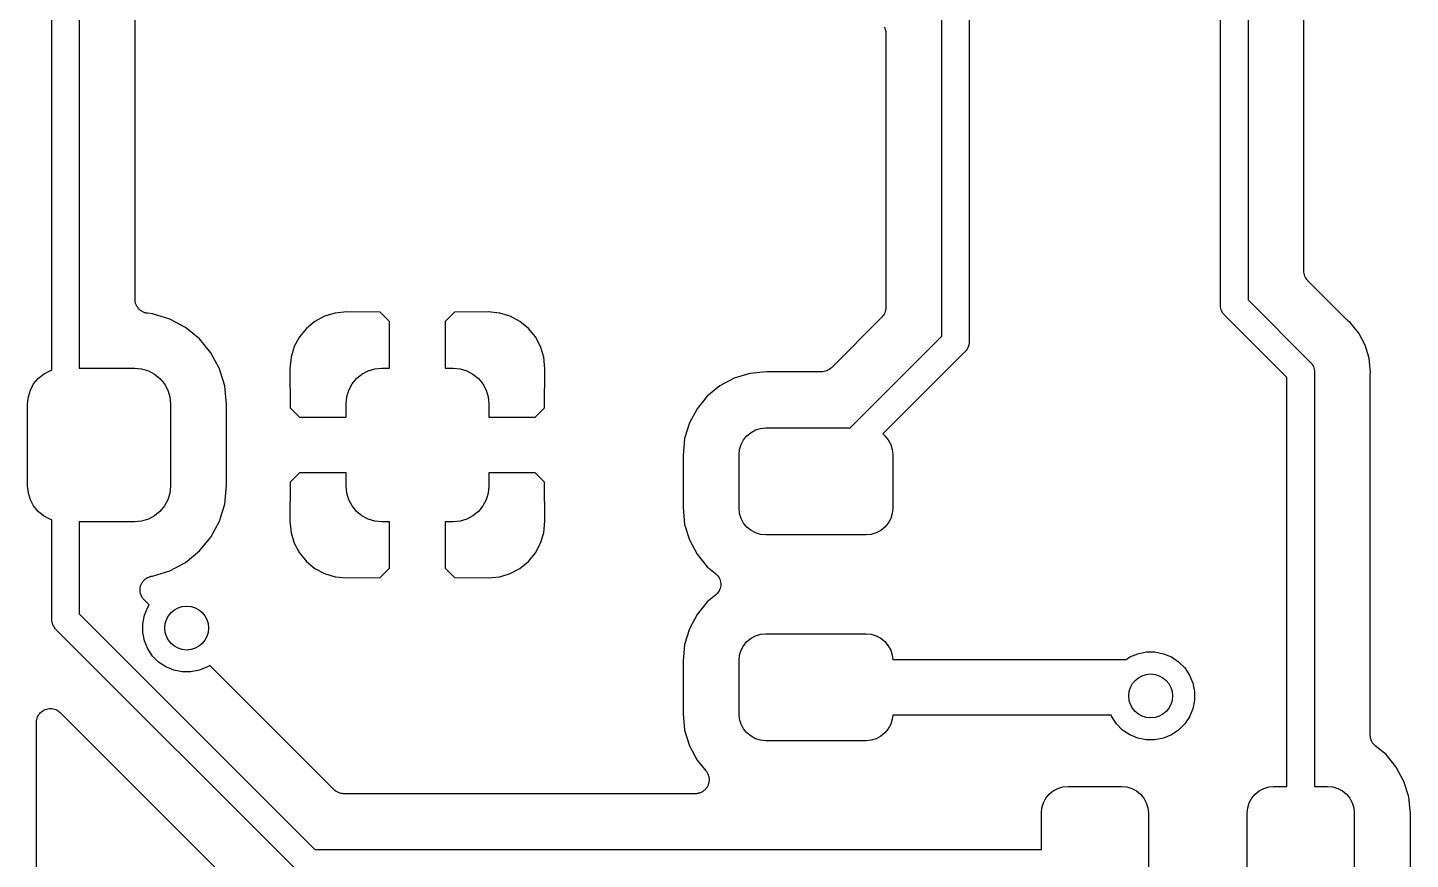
# Model space of a CAD drawing. Extents: x 0.71 to 5.18, y -2.29 to -0.62.
# Drawn here: x 0.7173 to 1.2131, y -1.6986 to -1.4004 of the extents above; entities that cross this region are included whole.
import ezdxf

# ---------------------------------------------------------------- set-up
doc = ezdxf.new("R2010")
doc.units = 0
doc.header["$MEASUREMENT"] = 0
doc.layers.add('BLACK', color=7, linetype='CONTINUOUS')

msp = doc.modelspace()

# ---------------------------------------------------------------- linework, layer by layer
at = {"layer": 'BLACK', "linetype": 'CONTINUOUS'}
for p, q in [((0.725984, -1.52318), (0.725984, -1.10624)), ((0.735827, -1.10804), (0.735827, -1.52244)), ((0.755827, -1.49782), (0.755827, -1.1184)), ((1.14508, -1.49976), (1.14508, -1.37961)), ((1.15492, -1.37961), (1.15492, -1.49796)), ((1.04508, -1.51105), (1.04508, -1.38591)), ((1.05492, -1.38591), (1.05492, -1.51285)), ((1.17492, -1.48761), (1.17492, -1.39616)), ((1.02448, -1.40014), (1.0247, -1.40055)), ((1.0247, -1.40055), (1.02471, -1.40057)), ((1.02471, -1.40057), (1.02472, -1.40059)), ((1.02472, -1.40059), (1.02485, -1.40104)), ((1.02485, -1.40104), (1.02498, -1.40148)), ((1.02498, -1.40148), (1.02499, -1.40151)), ((1.02499, -1.40151), (1.02499, -1.40153)), ((1.02499, -1.40153), (1.02503, -1.40199)), ((1.02503, -1.40199), (1.02508, -1.40245)), ((1.02508, -1.40245), (1.02508, -1.5007)), ((1.17497, -1.48807), (1.17492, -1.48761)), ((1.17501, -1.48853), (1.17497, -1.48807)), ((1.17501, -1.48855), (1.17501, -1.48853)), ((1.17502, -1.48858), (1.17501, -1.48855)), ((1.17515, -1.48902), (1.17502, -1.48858)), ((1.17528, -1.48946), (1.17515, -1.48902)), ((1.17529, -1.48949), (1.17528, -1.48946)), ((1.1753, -1.48951), (1.17529, -1.48949)), ((1.17552, -1.48992), (1.1753, -1.48951)), ((1.17573, -1.49033), (1.17552, -1.48992)), ((1.17574, -1.49035), (1.17573, -1.49033)), ((1.17576, -1.49037), (1.17574, -1.49035)), ((1.17605, -1.49073), (1.17576, -1.49037)), ((1.17634, -1.49109), (1.17605, -1.49073)), ((1.17637, -1.49113), (1.17634, -1.49109)), ((1.17639, -1.49114), (1.17637, -1.49113)), ((1.17637, -1.49113), (1.17637, -1.49113)), ((1.17637, -1.49113), (1.17637, -1.49113)), ((1.1904, -1.50516), (1.17639, -1.49114)), ((0.755849, -1.49805), (0.755827, -1.49782)), ((0.755847, -1.49828), (0.755849, -1.49805)), ((0.755896, -1.49853), (0.755847, -1.49828)), ((0.755922, -1.4988), (0.755896, -1.49853)), ((0.755987, -1.49901), (0.755922, -1.4988)), ((0.75603, -1.49923), (0.755987, -1.49901)), ((0.756128, -1.49948), (0.75603, -1.49923)), ((0.756204, -1.49973), (0.756128, -1.49948)), ((0.75631, -1.49993), (0.756204, -1.49973)), ((0.756395, -1.50014), (0.75631, -1.49993)), ((0.756539, -1.50036), (0.756395, -1.50014)), ((0.756662, -1.50059), (0.756539, -1.50036)), ((0.756805, -1.50077), (0.756662, -1.50059)), ((0.756929, -1.50096), (0.756805, -1.50077)), ((0.757113, -1.50114), (0.756929, -1.50096)), ((0.757279, -1.50135), (0.757113, -1.50114)), ((0.757453, -1.50149), (0.757279, -1.50135)), ((0.757611, -1.50165), (0.757453, -1.50149)), ((0.757828, -1.5018), (0.757611, -1.50165)), ((0.758031, -1.50197), (0.757828, -1.5018)), ((0.75823, -1.50208), (0.758031, -1.50197)), ((0.758416, -1.5022), (0.75823, -1.50208)), ((0.758658, -1.50231), (0.758416, -1.5022)), ((1.02483, -1.50218), (1.02469, -1.50262)), ((1.02497, -1.50174), (1.02483, -1.50218)), ((1.02498, -1.50168), (1.02497, -1.50171)), ((1.02497, -1.50171), (1.02497, -1.50174)), ((1.02503, -1.50123), (1.02498, -1.50168)), ((1.02508, -1.50077), (1.02503, -1.50123)), ((1.02508, -1.5007), (1.02508, -1.50071)), ((1.02508, -1.50071), (1.02508, -1.50071)), ((1.02508, -1.50071), (1.02508, -1.50072)), ((1.02508, -1.50072), (1.02508, -1.50077)), ((1.14505, -1.5), (1.14508, -1.49976)), ((1.14508, -1.50024), (1.14505, -1.5)), ((1.1451, -1.50043), (1.14508, -1.50024)), ((1.14515, -1.50096), (1.1451, -1.50043)), ((1.14543, -1.50189), (1.14515, -1.50096)), ((1.14589, -1.50275), (1.14543, -1.50189)), ((1.15492, -1.49796), (1.17713, -1.52017)), ((0.758889, -1.50243), (0.758658, -1.50231)), ((0.759105, -1.5025), (0.758889, -1.50243)), ((0.759313, -1.50259), (0.759105, -1.5025)), ((0.75957, -1.50264), (0.759313, -1.50259)), ((0.759821, -1.50272), (0.75957, -1.50264)), ((0.760046, -1.50275), (0.759821, -1.50272)), ((0.760267, -1.50279), (0.760046, -1.50275)), ((0.760337, -1.5028), (0.760267, -1.50279)), ((0.762126, -1.50298), (0.760337, -1.5028)), ((0.768296, -1.50485), (0.762126, -1.50298)), ((0.773982, -1.50789), (0.768296, -1.50485)), ((0.820331, -1.50573), (0.817286, -1.50823)), ((0.823806, -1.50387), (0.820331, -1.50573)), ((0.827575, -1.50273), (0.823806, -1.50387)), ((0.831721, -1.50232), (0.827575, -1.50273)), ((0.843748, -1.50242), (0.831721, -1.50232)), ((0.847087, -1.50576), (0.843748, -1.50242)), ((0.847087, -1.52244), (0.847087, -1.50576)), ((0.870425, -1.50242), (0.867087, -1.50576)), ((0.867087, -1.50576), (0.867087, -1.52244)), ((0.882452, -1.50232), (0.870425, -1.50242)), ((0.886598, -1.50273), (0.882452, -1.50232)), ((0.890368, -1.50387), (0.886598, -1.50273)), ((0.893842, -1.50573), (0.890368, -1.50387)), ((0.896888, -1.50823), (0.893842, -1.50573)), ((1.02361, -1.50423), (1.00553, -1.52231)), ((1.02391, -1.50388), (1.02361, -1.50423)), ((1.0242, -1.50352), (1.02391, -1.50388)), ((1.02422, -1.5035), (1.0242, -1.50352)), ((1.02423, -1.50348), (1.02422, -1.5035)), ((1.02445, -1.50307), (1.02423, -1.50348)), ((1.02467, -1.50267), (1.02445, -1.50307)), ((1.02468, -1.50264), (1.02467, -1.50267)), ((1.02469, -1.50262), (1.02468, -1.50264)), ((1.14632, -1.50327), (1.14589, -1.50275)), ((1.1465, -1.5035), (1.14632, -1.50327)), ((1.14669, -1.50365), (1.1465, -1.5035)), ((1.1689, -1.52586), (1.14669, -1.50365)), ((1.19056, -1.50529), (1.1904, -1.50516)), ((1.19071, -1.50544), (1.19056, -1.50529)), ((1.19077, -1.50549), (1.19071, -1.50544)), ((1.19153, -1.50611), (1.19077, -1.50549)), ((1.19464, -1.50991), (1.19153, -1.50611)), ((0.778967, -1.51198), (0.773982, -1.50789)), ((0.783057, -1.51696), (0.778967, -1.51198)), ((0.814786, -1.51128), (0.812929, -1.51475)), ((0.817286, -1.50823), (0.814786, -1.51128)), ((0.899387, -1.51128), (0.896888, -1.50823)), ((0.901244, -1.51475), (0.899387, -1.51128)), ((1.01223, -1.5439), (1.04508, -1.51105)), ((1.19695, -1.51424), (1.19464, -1.50991)), ((0.786097, -1.52265), (0.783057, -1.51696)), ((0.812929, -1.51475), (0.811785, -1.51852)), ((0.902388, -1.51852), (0.901244, -1.51475)), ((1.05331, -1.51674), (1.02398, -1.54607)), ((1.0535, -1.51659), (1.05331, -1.51674)), ((1.05365, -1.5164), (1.0535, -1.51659)), ((1.05411, -1.51584), (1.05365, -1.5164)), ((1.05365, -1.5164), (1.05365, -1.5164)), ((1.05457, -1.51498), (1.05411, -1.51583)), ((1.05411, -1.51583), (1.05411, -1.51584)), ((1.05485, -1.51406), (1.05457, -1.51498)), ((1.05492, -1.51333), (1.05485, -1.51406)), ((1.05492, -1.51285), (1.05495, -1.51309)), ((1.05495, -1.51309), (1.05492, -1.51333)), ((1.05492, -1.51333), (1.05492, -1.51333)), ((1.19838, -1.51893), (1.19695, -1.51424)), ((0.811785, -1.51852), (0.811377, -1.52267)), ((0.902796, -1.52267), (0.902388, -1.51852)), ((1.17713, -1.52017), (1.17732, -1.52032)), ((1.17732, -1.52032), (1.17747, -1.52051)), ((1.17747, -1.52051), (1.17747, -1.52051)), ((1.17747, -1.52051), (1.17776, -1.52087)), ((1.17776, -1.52087), (1.17793, -1.52107)), ((1.17793, -1.52107), (1.17839, -1.52193)), ((1.17839, -1.52193), (1.17867, -1.52285)), ((1.19876, -1.52283), (1.19838, -1.51893)), ((0.719479, -1.52813), (0.72107, -1.52619)), ((0.72107, -1.52619), (0.723009, -1.5246)), ((0.723009, -1.5246), (0.725222, -1.52341)), ((0.725222, -1.52341), (0.725984, -1.52318)), ((0.735827, -1.52244), (0.755709, -1.52244)), ((0.755709, -1.52244), (0.758205, -1.52269)), ((0.758205, -1.52269), (0.760605, -1.52341)), ((0.760605, -1.52341), (0.762817, -1.5246)), ((0.762817, -1.5246), (0.764756, -1.52619)), ((0.764756, -1.52619), (0.766348, -1.52813)), ((0.786474, -1.52389), (0.786097, -1.52265)), ((0.787969, -1.52882), (0.786474, -1.52389)), ((0.786474, -1.52389), (0.786474, -1.52389)), ((0.811377, -1.52267), (0.811481, -1.53666)), ((0.833652, -1.52813), (0.835244, -1.52619)), ((0.835244, -1.52619), (0.837183, -1.5246)), ((0.837183, -1.5246), (0.839395, -1.52341)), ((0.839395, -1.52341), (0.841795, -1.52269)), ((0.841795, -1.52269), (0.844291, -1.52244)), ((0.844291, -1.52244), (0.847087, -1.52244)), ((0.867087, -1.52244), (0.869882, -1.52244)), ((0.869882, -1.52244), (0.872378, -1.52269)), ((0.872378, -1.52269), (0.874778, -1.52341)), ((0.874778, -1.52341), (0.876991, -1.5246)), ((0.876991, -1.5246), (0.87893, -1.52619)), ((0.87893, -1.52619), (0.880521, -1.52813)), ((0.902692, -1.53666), (0.902796, -1.52267)), ((0.970674, -1.52606), (0.965541, -1.52881)), ((0.976245, -1.52437), (0.970674, -1.52606)), ((0.982283, -1.52378), (0.976245, -1.52437)), ((1.002, -1.52378), (0.982283, -1.52378)), ((1.00246, -1.52373), (1.002, -1.52378)), ((1.00292, -1.52369), (1.00246, -1.52373)), ((1.00294, -1.52368), (1.00292, -1.52369)), ((1.00297, -1.52368), (1.00294, -1.52368)), ((1.00341, -1.52355), (1.00297, -1.52368)), ((1.00386, -1.52342), (1.00341, -1.52355)), ((1.00388, -1.52341), (1.00386, -1.52342)), ((1.0039, -1.5234), (1.00388, -1.52341)), ((1.00431, -1.52318), (1.0039, -1.5234)), ((1.00472, -1.52297), (1.00431, -1.52318)), ((1.00474, -1.52295), (1.00472, -1.52297)), ((1.00477, -1.52294), (1.00474, -1.52295)), ((1.00512, -1.52265), (1.00477, -1.52294)), ((1.00548, -1.52236), (1.00512, -1.52265)), ((1.00552, -1.52233), (1.00548, -1.52236)), ((1.00553, -1.52231), (1.00552, -1.52232)), ((1.00552, -1.52232), (1.00552, -1.52232)), ((1.00552, -1.52232), (1.00552, -1.52233)), ((1.1689, -1.67244), (1.1689, -1.52586)), ((1.17867, -1.52285), (1.17874, -1.52358)), ((1.17874, -1.52358), (1.17874, -1.52358)), ((1.17874, -1.52358), (1.17876, -1.52382)), ((1.17876, -1.52382), (1.17874, -1.52406)), ((1.17874, -1.52406), (1.17874, -1.67244)), ((1.19874, -1.52522), (1.19876, -1.52501)), ((1.19874, -1.52529), (1.19874, -1.52522)), ((1.19874, -1.65402), (1.19874, -1.52529)), ((1.19876, -1.52284), (1.19876, -1.52283)), ((1.19886, -1.52382), (1.19876, -1.52284)), ((1.19876, -1.5248), (1.19886, -1.52382)), ((1.19876, -1.52501), (1.19876, -1.5248)), ((0.717569, -1.53274), (0.718297, -1.53034)), ((0.718297, -1.53034), (0.719479, -1.52813)), ((0.766348, -1.52813), (0.76753, -1.53034)), ((0.76753, -1.53034), (0.768258, -1.53274)), ((0.788625, -1.53548), (0.787969, -1.52882)), ((0.831742, -1.53274), (0.83247, -1.53034)), ((0.83247, -1.53034), (0.833652, -1.52813)), ((0.880521, -1.52813), (0.881703, -1.53034)), ((0.881703, -1.53034), (0.882431, -1.53274)), ((0.965541, -1.52881), (0.961041, -1.5325)), ((0.717323, -1.53524), (0.717569, -1.53274)), ((0.717323, -1.56476), (0.717323, -1.53524)), ((0.768258, -1.53274), (0.768504, -1.53524)), ((0.768504, -1.53524), (0.768504, -1.56476)), ((0.788625, -1.56452), (0.788625, -1.53548)), ((0.811481, -1.53666), (0.814817, -1.54)), ((0.831496, -1.53524), (0.831742, -1.53274)), ((0.831496, -1.54), (0.831496, -1.53524)), ((0.882431, -1.53274), (0.882677, -1.53524)), ((0.882677, -1.53524), (0.882677, -1.54)), ((0.899356, -1.54), (0.902692, -1.53666)), ((0.957348, -1.537), (0.954604, -1.54213)), ((0.961041, -1.5325), (0.957348, -1.537)), ((0.814817, -1.54), (0.831496, -1.54)), ((0.882677, -1.54), (0.899356, -1.54)), ((0.954604, -1.54213), (0.952915, -1.5477)), ((0.974058, -1.54816), (0.975252, -1.54671)), ((0.975252, -1.54671), (0.976706, -1.54551)), ((0.976706, -1.54551), (0.978365, -1.54463)), ((0.978365, -1.54463), (0.980165, -1.54408)), ((0.980165, -1.54408), (0.982037, -1.5439)), ((0.982037, -1.5439), (1.01223, -1.5439)), ((1.02398, -1.54607), (1.02475, -1.54671)), ((1.02475, -1.54671), (1.02594, -1.54816)), ((0.952915, -1.5477), (0.95232, -1.55374)), ((0.972441, -1.55349), (0.972625, -1.55162)), ((0.972625, -1.55162), (0.973171, -1.54982)), ((0.973171, -1.54982), (0.974058, -1.54816)), ((1.02594, -1.54816), (1.02683, -1.54982)), ((1.02683, -1.54982), (1.02737, -1.55162)), ((1.02737, -1.55162), (1.02756, -1.55349)), ((0.95232, -1.55374), (0.95232, -1.57244)), ((0.972441, -1.57269), (0.972441, -1.55349)), ((1.02756, -1.55349), (1.02756, -1.57269)), ((0.814817, -1.56), (0.811481, -1.56334)), ((0.831496, -1.56), (0.814817, -1.56)), ((0.831496, -1.56476), (0.831496, -1.56)), ((0.882677, -1.56), (0.882677, -1.56476)), ((0.899356, -1.56), (0.882677, -1.56)), ((0.902692, -1.56334), (0.899356, -1.56)), ((0.717569, -1.56726), (0.717323, -1.56476)), ((0.768504, -1.56476), (0.768258, -1.56726)), ((0.787969, -1.57118), (0.788625, -1.56452)), ((0.811481, -1.56334), (0.811377, -1.57733)), ((0.831742, -1.56726), (0.831496, -1.56476)), ((0.882677, -1.56476), (0.882431, -1.56726)), ((0.902796, -1.57733), (0.902692, -1.56334)), ((0.718297, -1.56966), (0.717569, -1.56726)), ((0.719479, -1.57187), (0.718297, -1.56966)), ((0.76753, -1.56966), (0.766348, -1.57187)), ((0.768258, -1.56726), (0.76753, -1.56966)), ((0.786476, -1.5761), (0.787969, -1.57118)), ((0.83247, -1.56966), (0.831742, -1.56726)), ((0.833652, -1.57187), (0.83247, -1.56966)), ((0.881703, -1.56966), (0.880521, -1.57187)), ((0.882431, -1.56726), (0.881703, -1.56966)), ((0.72107, -1.57381), (0.719479, -1.57187)), ((0.723009, -1.5754), (0.72107, -1.57381)), ((0.725222, -1.57659), (0.723009, -1.5754)), ((0.725984, -1.57682), (0.725222, -1.57659)), ((0.760605, -1.57659), (0.758205, -1.57731)), ((0.762817, -1.5754), (0.760605, -1.57659)), ((0.764756, -1.57381), (0.762817, -1.5754)), ((0.766348, -1.57187), (0.764756, -1.57381)), ((0.786097, -1.57735), (0.786474, -1.57611)), ((0.786474, -1.57611), (0.786476, -1.5761)), ((0.835244, -1.57381), (0.833652, -1.57187)), ((0.837183, -1.5754), (0.835244, -1.57381)), ((0.839395, -1.57659), (0.837183, -1.5754)), ((0.841795, -1.57731), (0.839395, -1.57659)), ((0.874778, -1.57659), (0.872378, -1.57731)), ((0.876991, -1.5754), (0.874778, -1.57659)), ((0.87893, -1.57381), (0.876991, -1.5754)), ((0.880521, -1.57187), (0.87893, -1.57381)), ((0.95232, -1.57244), (0.952915, -1.57848)), ((0.972625, -1.57456), (0.972441, -1.57269)), ((0.973171, -1.57636), (0.972625, -1.57456)), ((0.974058, -1.57802), (0.973171, -1.57636)), ((1.02683, -1.57636), (1.02594, -1.57802)), ((1.02737, -1.57456), (1.02683, -1.57636)), ((1.02756, -1.57269), (1.02737, -1.57456)), ((0.725984, -1.59976), (0.725984, -1.57682)), ((0.755709, -1.57756), (0.735827, -1.57756)), ((0.735827, -1.57756), (0.735827, -1.61056)), ((0.758205, -1.57731), (0.755709, -1.57756)), ((0.783057, -1.58304), (0.786097, -1.57735)), ((0.811377, -1.57733), (0.811785, -1.58148)), ((0.811785, -1.58148), (0.812929, -1.58525)), ((0.844291, -1.57756), (0.841795, -1.57731)), ((0.847087, -1.57756), (0.844291, -1.57756)), ((0.847087, -1.59424), (0.847087, -1.57756)), ((0.869882, -1.57756), (0.867087, -1.57756)), ((0.867087, -1.57756), (0.867087, -1.59424)), ((0.872378, -1.57731), (0.869882, -1.57756)), ((0.901244, -1.58525), (0.902388, -1.58148)), ((0.902388, -1.58148), (0.902796, -1.57733)), ((0.952915, -1.57848), (0.954604, -1.58405)), ((0.975252, -1.57947), (0.974058, -1.57802)), ((0.976706, -1.58067), (0.975252, -1.57947)), ((0.978365, -1.58155), (0.976706, -1.58067)), ((0.980165, -1.5821), (0.978365, -1.58155)), ((1.02164, -1.58155), (1.01983, -1.5821)), ((1.02329, -1.58067), (1.02164, -1.58155)), ((1.02475, -1.57947), (1.02329, -1.58067)), ((1.02594, -1.57802), (1.02475, -1.57947)), ((0.778967, -1.58802), (0.783057, -1.58304)), ((0.812929, -1.58525), (0.814786, -1.58872)), ((0.899387, -1.58872), (0.901244, -1.58525)), ((0.954604, -1.58405), (0.957348, -1.58918)), ((0.982037, -1.58228), (0.980165, -1.5821)), ((1.01796, -1.58228), (0.982037, -1.58228)), ((1.01983, -1.5821), (1.01796, -1.58228)), ((0.773982, -1.59211), (0.778967, -1.58802)), ((0.814786, -1.58872), (0.817286, -1.59177)), ((0.896888, -1.59177), (0.899387, -1.58872)), ((0.957348, -1.58918), (0.961041, -1.59368)), ((0.76212, -1.59703), (0.768296, -1.59515)), ((0.768296, -1.59515), (0.773982, -1.59211)), ((0.817286, -1.59177), (0.820331, -1.59427)), ((0.820331, -1.59427), (0.823806, -1.59613)), ((0.823806, -1.59613), (0.827575, -1.59727)), ((0.843748, -1.59758), (0.847087, -1.59424)), ((0.867087, -1.59424), (0.870425, -1.59758)), ((0.886598, -1.59727), (0.890368, -1.59613)), ((0.890368, -1.59613), (0.893842, -1.59427)), ((0.893842, -1.59427), (0.896888, -1.59177)), ((0.961041, -1.59368), (0.964029, -1.59613)), ((0.964029, -1.59613), (0.964058, -1.59616)), ((0.964058, -1.59616), (0.964059, -1.59616)), ((0.964059, -1.59616), (0.964059, -1.59616)), ((0.964059, -1.59616), (0.964082, -1.59618)), ((0.964082, -1.59618), (0.964415, -1.59652)), ((0.725984, -1.61236), (0.725984, -1.59976)), ((0.725984, -1.59976), (0.725984, -1.59976)), ((0.757648, -1.60148), (0.757699, -1.60123)), ((0.757699, -1.60123), (0.757727, -1.60098)), ((0.757727, -1.60098), (0.757797, -1.60075)), ((0.757797, -1.60075), (0.757844, -1.60052)), ((0.757844, -1.60052), (0.757943, -1.60029)), ((0.757943, -1.60029), (0.758019, -1.60005)), ((0.758019, -1.60005), (0.758131, -1.59984)), ((0.758131, -1.59984), (0.758222, -1.59962)), ((0.758222, -1.59962), (0.758364, -1.59941)), ((0.758364, -1.59941), (0.758486, -1.59919)), ((0.758486, -1.59919), (0.758636, -1.59901)), ((0.758636, -1.59901), (0.758767, -1.59881)), ((0.758767, -1.59881), (0.758948, -1.59863)), ((0.758948, -1.59863), (0.759111, -1.59844)), ((0.759111, -1.59844), (0.759293, -1.59829)), ((0.759293, -1.59829), (0.759459, -1.59813)), ((0.759459, -1.59813), (0.759671, -1.59798)), ((0.759671, -1.59798), (0.759869, -1.59782)), ((0.759869, -1.59782), (0.760077, -1.59772)), ((0.760077, -1.59772), (0.760272, -1.59759)), ((0.760272, -1.59759), (0.760507, -1.59749)), ((0.760507, -1.59749), (0.760732, -1.59737)), ((0.760732, -1.59737), (0.760957, -1.5973)), ((0.760957, -1.5973), (0.761174, -1.59721)), ((0.761174, -1.59721), (0.761424, -1.59716)), ((0.761424, -1.59716), (0.761667, -1.59709)), ((0.761667, -1.59709), (0.761901, -1.59707)), ((0.761901, -1.59707), (0.76212, -1.59703)), ((0.827575, -1.59727), (0.831721, -1.59768)), ((0.831721, -1.59768), (0.843748, -1.59758)), ((0.870425, -1.59758), (0.882452, -1.59768)), ((0.882452, -1.59768), (0.886598, -1.59727)), ((0.964415, -1.59652), (0.964744, -1.59686)), ((0.964744, -1.59686), (0.964752, -1.59687)), ((0.964752, -1.59687), (0.964763, -1.59688)), ((0.964763, -1.59688), (0.965021, -1.59728)), ((0.965021, -1.59728), (0.96528, -1.59767)), ((0.96528, -1.59767), (0.965286, -1.59768)), ((0.965286, -1.59768), (0.965295, -1.5977)), ((0.965295, -1.5977), (0.96547, -1.59813)), ((0.96547, -1.59813), (0.965649, -1.59857)), ((0.965731, -1.601), (0.965637, -1.60146)), ((0.965649, -1.59857), (0.965652, -1.59859)), ((0.965652, -1.59859), (0.965657, -1.5986)), ((0.965657, -1.5986), (0.965744, -1.59907)), ((0.965828, -1.60054), (0.965731, -1.601)), ((0.965744, -1.59907), (0.965835, -1.59953)), ((0.965831, -1.60051), (0.965828, -1.60052)), ((0.965828, -1.60052), (0.965828, -1.60054)), ((0.965833, -1.60004), (0.965831, -1.60051)), ((0.965837, -1.59956), (0.965833, -1.60004)), ((0.965835, -1.59953), (0.965834, -1.59955)), ((0.965834, -1.59955), (0.965837, -1.59956)), ((0.757622, -1.60195), (0.757647, -1.60171)), ((0.757644, -1.6022), (0.757622, -1.60195)), ((0.757642, -1.60245), (0.757644, -1.6022)), ((0.757686, -1.60268), (0.757642, -1.60245)), ((0.757647, -1.60171), (0.757648, -1.60148)), ((0.757707, -1.60292), (0.757686, -1.60268)), ((0.757778, -1.60316), (0.757707, -1.60292)), ((0.757825, -1.60341), (0.757778, -1.60316)), ((0.757913, -1.60363), (0.757825, -1.60341)), ((0.757979, -1.60386), (0.757913, -1.60363)), ((0.758096, -1.60408), (0.757979, -1.60386)), ((0.758191, -1.60432), (0.758096, -1.60408)), ((0.75832, -1.60451), (0.758191, -1.60432)), ((0.758428, -1.60472), (0.75832, -1.60451)), ((0.758587, -1.60492), (0.758428, -1.60472)), ((0.758726, -1.60513), (0.758587, -1.60492)), ((0.75889, -1.6053), (0.758726, -1.60513)), ((0.759037, -1.60549), (0.75889, -1.6053)), ((0.759086, -1.60553), (0.759037, -1.60549)), ((0.760931, -1.60738), (0.759086, -1.60553)), ((0.961041, -1.60632), (0.957348, -1.61082)), ((0.964029, -1.60387), (0.961041, -1.60632)), ((0.964362, -1.60353), (0.964029, -1.60387)), ((0.964699, -1.6032), (0.964362, -1.60353)), ((0.964708, -1.60319), (0.964699, -1.6032)), ((0.964719, -1.60318), (0.964708, -1.60319)), ((0.964981, -1.60278), (0.964719, -1.60318)), ((0.965247, -1.60239), (0.964981, -1.60278)), ((0.965253, -1.60238), (0.965247, -1.60239)), ((0.965262, -1.60236), (0.965253, -1.60238)), ((0.965444, -1.60193), (0.965262, -1.60236)), ((0.965628, -1.60149), (0.965444, -1.60193)), ((0.965632, -1.60148), (0.965628, -1.60149)), ((0.965637, -1.60146), (0.965632, -1.60148)), ((0.735827, -1.61056), (0.820346, -1.69508)), ((0.758589, -1.61411), (0.759194, -1.61107)), ((0.759194, -1.61107), (0.760381, -1.6082)), ((0.760381, -1.6082), (0.760931, -1.60738)), ((0.957348, -1.61082), (0.954604, -1.61595)), ((0.725961, -1.6126), (0.725984, -1.61236)), ((0.725984, -1.61284), (0.725961, -1.6126)), ((0.726001, -1.61301), (0.725984, -1.61284)), ((0.726056, -1.61356), (0.726001, -1.61301)), ((0.726337, -1.61449), (0.726056, -1.61356)), ((0.726794, -1.61535), (0.726337, -1.61449)), ((0.727231, -1.61588), (0.726794, -1.61535)), ((0.727409, -1.6161), (0.727231, -1.61588)), ((0.727596, -1.61625), (0.727409, -1.6161)), ((0.814657, -1.70331), (0.727596, -1.61625)), ((0.758589, -1.61721), (0.758589, -1.61411)), ((0.954604, -1.61595), (0.952915, -1.62152)), ((0.759194, -1.62026), (0.758589, -1.61721)), ((0.760381, -1.62312), (0.759194, -1.62026)), ((0.974058, -1.62198), (0.975252, -1.62053)), ((0.975252, -1.62053), (0.976706, -1.61933)), ((0.976706, -1.61933), (0.978365, -1.61845)), ((0.978365, -1.61845), (0.980165, -1.6179)), ((0.980165, -1.6179), (0.982037, -1.61772)), ((0.982037, -1.61772), (1.01796, -1.61772)), ((1.01796, -1.61772), (1.01983, -1.6179)), ((1.01983, -1.6179), (1.02164, -1.61845)), ((1.02164, -1.61845), (1.02329, -1.61933)), ((1.02329, -1.61933), (1.02475, -1.62053)), ((1.02475, -1.62053), (1.02594, -1.62198)), ((0.762104, -1.6257), (0.760381, -1.62312)), ((0.764298, -1.6279), (0.762104, -1.6257)), ((0.952915, -1.62152), (0.95232, -1.62756)), ((0.972441, -1.62731), (0.972625, -1.62544)), ((0.972625, -1.62544), (0.973171, -1.62364)), ((0.973171, -1.62364), (0.974058, -1.62198)), ((1.02594, -1.62198), (1.02683, -1.62364)), ((1.02683, -1.62364), (1.02737, -1.62544)), ((1.02737, -1.62544), (1.02752, -1.62691)), ((1.11125, -1.62691), (1.11254, -1.62604)), ((1.11254, -1.62604), (1.11541, -1.62486)), ((1.11541, -1.62486), (1.11845, -1.62425)), ((1.11845, -1.62425), (1.12155, -1.62425)), ((1.12155, -1.62425), (1.12459, -1.62486)), ((1.12459, -1.62486), (1.12746, -1.62604)), ((1.12746, -1.62604), (1.13004, -1.62777)), ((0.766877, -1.62962), (0.764298, -1.6279)), ((0.769743, -1.63081), (0.766877, -1.62962)), ((0.772786, -1.63141), (0.769743, -1.63081)), ((0.77893, -1.63081), (0.775888, -1.63141)), ((0.781796, -1.62962), (0.77893, -1.63081)), ((0.78262, -1.62907), (0.781796, -1.62962)), ((0.827165, -1.67361), (0.78262, -1.62907)), ((0.95232, -1.62756), (0.95232, -1.64626)), ((0.972441, -1.64651), (0.972441, -1.62731)), ((1.02752, -1.62691), (1.11125, -1.62691)), ((1.13004, -1.62777), (1.13223, -1.62996)), ((1.13223, -1.62996), (1.13396, -1.63254)), ((0.775888, -1.63141), (0.772786, -1.63141)), ((1.13396, -1.63254), (1.13514, -1.63541)), ((1.13514, -1.63541), (1.13575, -1.63845)), ((1.13575, -1.63845), (1.13575, -1.64155)), ((0.72168, -1.64632), (0.721989, -1.64595)), ((0.721989, -1.64595), (0.721996, -1.64594)), ((0.721996, -1.64594), (0.722002, -1.64594)), ((0.722002, -1.64594), (0.722375, -1.64564)), ((0.722375, -1.64564), (0.722748, -1.64533)), ((0.722748, -1.64533), (0.722755, -1.64533)), ((0.722755, -1.64533), (0.722762, -1.64532)), ((0.722762, -1.64532), (0.723182, -1.6451)), ((0.723182, -1.6451), (0.723611, -1.64488)), ((0.723611, -1.64488), (0.723619, -1.64488)), ((0.723619, -1.64488), (0.723627, -1.64487)), ((0.723627, -1.64487), (0.724082, -1.64474)), ((0.724082, -1.64474), (0.724546, -1.6446)), ((0.724546, -1.6446), (0.724555, -1.6446)), ((0.724555, -1.6446), (0.724563, -1.6446)), ((0.724563, -1.6446), (0.725042, -1.64455)), ((0.725042, -1.64455), (0.725517, -1.64451)), ((0.725517, -1.64451), (0.725526, -1.64451)), ((0.725526, -1.64451), (0.725535, -1.64451)), ((0.725535, -1.64451), (0.726011, -1.64456)), ((0.726011, -1.64456), (0.726488, -1.64461)), ((0.726488, -1.64461), (0.726497, -1.64461)), ((0.726497, -1.64461), (0.726505, -1.64461)), ((0.726505, -1.64461), (0.726967, -1.64475)), ((0.726967, -1.64475), (0.727421, -1.64489)), ((0.727421, -1.64489), (0.727429, -1.6449)), ((0.727429, -1.6449), (0.727438, -1.6449)), ((0.727438, -1.6449), (0.727865, -1.64513)), ((0.727865, -1.64513), (0.728281, -1.64535)), ((0.728281, -1.64535), (0.728288, -1.64536)), ((0.728288, -1.64536), (0.728296, -1.64536)), ((0.728296, -1.64536), (0.728664, -1.64567)), ((0.728664, -1.64567), (0.729036, -1.64597)), ((0.729036, -1.64597), (0.787964, -1.7049)), ((1.13514, -1.64459), (1.13396, -1.64746)), ((1.13575, -1.64155), (1.13514, -1.64459)), ((0.7205, -1.64944), (0.720554, -1.64896)), ((0.7205, -1.64945), (0.7205, -1.64944)), ((0.7205, -1.64946), (0.7205, -1.64945)), ((0.7205, -1.64951), (0.7205, -1.64946)), ((0.7205, -1.64946), (0.7205, -1.64946)), ((0.7205, -2.2745), (0.7205, -1.64951)), ((0.720554, -1.64896), (0.720606, -1.64849)), ((0.720606, -1.64849), (0.720608, -1.64848)), ((0.720608, -1.64848), (0.720609, -1.64847)), ((0.720609, -1.64847), (0.720755, -1.64801)), ((0.720755, -1.64801), (0.720897, -1.64755)), ((0.720897, -1.64755), (0.720902, -1.64755)), ((0.720902, -1.64755), (0.720904, -1.64754)), ((0.720904, -1.64754), (0.721135, -1.64712)), ((0.721135, -1.64712), (0.721365, -1.6467)), ((0.721365, -1.6467), (0.72137, -1.64669)), ((0.72137, -1.64669), (0.721374, -1.64668)), ((0.721374, -1.64668), (0.72168, -1.64632)), ((0.95232, -1.64626), (0.952915, -1.6523)), ((0.972625, -1.64838), (0.972441, -1.64651)), ((0.973171, -1.65018), (0.972625, -1.64838)), ((0.974058, -1.65184), (0.973171, -1.65018)), ((1.02683, -1.65018), (1.02594, -1.65184)), ((1.02737, -1.64838), (1.02683, -1.65018)), ((1.02752, -1.64691), (1.02737, -1.64838)), ((1.10582, -1.64691), (1.02752, -1.64691)), ((1.10604, -1.64746), (1.10582, -1.64691)), ((1.10777, -1.65004), (1.10604, -1.64746)), ((1.10996, -1.65223), (1.10777, -1.65004)), ((1.13223, -1.65004), (1.13004, -1.65223)), ((1.13396, -1.64746), (1.13223, -1.65004)), ((0.952915, -1.6523), (0.954604, -1.65787)), ((0.975252, -1.65329), (0.974058, -1.65184)), ((0.976706, -1.65449), (0.975252, -1.65329)), ((0.978365, -1.65537), (0.976706, -1.65449)), ((0.980165, -1.65592), (0.978365, -1.65537)), ((0.982037, -1.6561), (0.980165, -1.65592)), ((1.01983, -1.65592), (1.01796, -1.6561)), ((1.02164, -1.65537), (1.01983, -1.65592)), ((1.02329, -1.65449), (1.02164, -1.65537)), ((1.02475, -1.65329), (1.02329, -1.65449)), ((1.02594, -1.65184), (1.02475, -1.65329)), ((1.11254, -1.65396), (1.10996, -1.65223)), ((1.11541, -1.65514), (1.11254, -1.65396)), ((1.11845, -1.65575), (1.11541, -1.65514)), ((1.12155, -1.65575), (1.11845, -1.65575)), ((1.12459, -1.65514), (1.12155, -1.65575)), ((1.12746, -1.65396), (1.12459, -1.65514)), ((1.13004, -1.65223), (1.12746, -1.65396)), ((1.19876, -1.65424), (1.19874, -1.65402)), ((1.19876, -1.65446), (1.19876, -1.65424)), ((1.19881, -1.65472), (1.19876, -1.65446)), ((1.19884, -1.65499), (1.19881, -1.65472)), ((1.1989, -1.6552), (1.19884, -1.65499)), ((1.19894, -1.65542), (1.1989, -1.6552)), ((1.19904, -1.65567), (1.19894, -1.65542)), ((1.19912, -1.65593), (1.19904, -1.65567)), ((1.19922, -1.65612), (1.19912, -1.65593)), ((0.954604, -1.65787), (0.957348, -1.663)), ((1.01796, -1.6561), (0.982037, -1.6561)), ((1.1993, -1.65632), (1.19922, -1.65612)), ((1.19945, -1.65655), (1.1993, -1.65632)), ((1.19958, -1.65679), (1.19945, -1.65655)), ((1.19971, -1.65696), (1.19958, -1.65679)), ((1.19983, -1.65714), (1.19971, -1.65696)), ((1.20002, -1.65734), (1.19983, -1.65714)), ((1.20019, -1.65755), (1.20002, -1.65734)), ((1.20036, -1.65768), (1.20019, -1.65755)), ((1.20051, -1.65784), (1.20036, -1.65768)), ((1.20057, -1.65789), (1.20051, -1.65784)), ((1.20441, -1.66104), (1.20057, -1.65789)), ((0.957348, -1.663), (0.960553, -1.66691)), ((1.2081, -1.66554), (1.20441, -1.66104)), ((1.21085, -1.67067), (1.2081, -1.66554)), ((0.960553, -1.66691), (0.960596, -1.66696)), ((0.960596, -1.66696), (0.960724, -1.66716)), ((0.960724, -1.66716), (0.960871, -1.66734)), ((0.960871, -1.66734), (0.960989, -1.66757)), ((0.960989, -1.66757), (0.961128, -1.66778)), ((0.961128, -1.66778), (0.961215, -1.668)), ((0.961215, -1.668), (0.961323, -1.66821)), ((0.961323, -1.66821), (0.961395, -1.66845)), ((0.961395, -1.66845), (0.96149, -1.66869)), ((0.96149, -1.66869), (0.961533, -1.66892)), ((0.961533, -1.66892), (0.961599, -1.66914)), ((0.96161, -1.67085), (0.961585, -1.67108)), ((0.961599, -1.66914), (0.961622, -1.6694)), ((0.961658, -1.67062), (0.96161, -1.67085)), ((0.961622, -1.6694), (0.961669, -1.66965)), ((0.961661, -1.67037), (0.961658, -1.67062)), ((0.961687, -1.67011), (0.961661, -1.67037)), ((0.961669, -1.66965), (0.961666, -1.66988)), ((0.961666, -1.66988), (0.961687, -1.67011)), ((1.21254, -1.67624), (1.21085, -1.67067)), ((0.827522, -1.67391), (0.827165, -1.67361)), ((0.827876, -1.6742), (0.827522, -1.67391)), ((0.827899, -1.67422), (0.827876, -1.6742)), ((0.827919, -1.67423), (0.827899, -1.67422)), ((0.828326, -1.67445), (0.827919, -1.67423)), ((0.828731, -1.67467), (0.828326, -1.67445)), ((0.828756, -1.67468), (0.828731, -1.67467)), ((0.828779, -1.67469), (0.828756, -1.67468)), ((0.829219, -1.67483), (0.828779, -1.67469)), ((0.829661, -1.67497), (0.829219, -1.67483)), ((0.829688, -1.67497), (0.829661, -1.67497)), ((0.829713, -1.67498), (0.829688, -1.67497)), ((0.83017, -1.67503), (0.829713, -1.67498)), ((0.830631, -1.67508), (0.83017, -1.67503)), ((0.830683, -1.67508), (0.830631, -1.67508)), ((0.830684, -1.67508), (0.830683, -1.67508)), ((0.830683, -1.67508), (0.830683, -1.67508)), ((0.830701, -1.67508), (0.830684, -1.67508)), ((0.956687, -1.67508), (0.830701, -1.67508)), ((0.956921, -1.67506), (0.956687, -1.67508)), ((0.957156, -1.67506), (0.956921, -1.67506)), ((0.957405, -1.67501), (0.957156, -1.67506)), ((0.957659, -1.67498), (0.957405, -1.67501)), ((0.957884, -1.67492), (0.957659, -1.67498)), ((0.958114, -1.67487), (0.957884, -1.67492)), ((0.958349, -1.67477), (0.958114, -1.67487)), ((0.958593, -1.6747), (0.958349, -1.67477)), ((0.9588, -1.67459), (0.958593, -1.6747)), ((0.959017, -1.6745), (0.9588, -1.67459)), ((0.95923, -1.67436), (0.959017, -1.6745)), ((0.959454, -1.67424), (0.95923, -1.67436)), ((0.959637, -1.67409), (0.959454, -1.67424)), ((0.959832, -1.67397), (0.959637, -1.67409)), ((0.960013, -1.67379), (0.959832, -1.67397)), ((0.960211, -1.67363), (0.960013, -1.67379)), ((0.96036, -1.67345), (0.960211, -1.67363)), ((0.960527, -1.67328), (0.96036, -1.67345)), ((0.96067, -1.67307), (0.960527, -1.67328)), ((0.960833, -1.67287), (0.96067, -1.67307)), ((0.960944, -1.67267), (0.960833, -1.67287)), ((0.961076, -1.67247), (0.960944, -1.67267)), ((0.961176, -1.67224), (0.961076, -1.67247)), ((0.961297, -1.67202), (0.961176, -1.67224)), ((0.961366, -1.67179), (0.961297, -1.67202)), ((0.961458, -1.67158), (0.961366, -1.67179)), ((0.96151, -1.67133), (0.961458, -1.67158)), ((0.961585, -1.67108), (0.96151, -1.67133)), ((1.08242, -1.67671), (1.08362, -1.67525)), ((1.08362, -1.67525), (1.08507, -1.67406)), ((1.08507, -1.67406), (1.08673, -1.67317)), ((1.08673, -1.67317), (1.08853, -1.67263)), ((1.08853, -1.67263), (1.0904, -1.67244)), ((1.0904, -1.67244), (1.1096, -1.67244)), ((1.1096, -1.67244), (1.11147, -1.67263)), ((1.11147, -1.67263), (1.11327, -1.67317)), ((1.11327, -1.67317), (1.11493, -1.67406)), ((1.11493, -1.67406), (1.11638, -1.67525)), ((1.11638, -1.67525), (1.11758, -1.67671)), ((1.15624, -1.67671), (1.15744, -1.67525)), ((1.15744, -1.67525), (1.15889, -1.67406)), ((1.15889, -1.67406), (1.16055, -1.67317)), ((1.16055, -1.67317), (1.16235, -1.67263)), ((1.16235, -1.67263), (1.16422, -1.67244)), ((1.16422, -1.67244), (1.1689, -1.67244)), ((1.17874, -1.67244), (1.18342, -1.67244)), ((1.18342, -1.67244), (1.18529, -1.67263)), ((1.18529, -1.67263), (1.18709, -1.67317)), ((1.18709, -1.67317), (1.18875, -1.67406)), ((1.18875, -1.67406), (1.1902, -1.67525)), ((1.1902, -1.67525), (1.19139, -1.67671)), ((1.08081, -1.68204), (1.08099, -1.68017)), ((1.08099, -1.68017), (1.08154, -1.67836)), ((1.08154, -1.67836), (1.08242, -1.67671)), ((1.11758, -1.67671), (1.11846, -1.67836)), ((1.11846, -1.67836), (1.11901, -1.68017)), ((1.11901, -1.68017), (1.11919, -1.68204)), ((1.15463, -1.68204), (1.15481, -1.68017)), ((1.15481, -1.68017), (1.15536, -1.67836)), ((1.15536, -1.67836), (1.15624, -1.67671)), ((1.19139, -1.67671), (1.19228, -1.67836)), ((1.19228, -1.67836), (1.19283, -1.68017)), ((1.19283, -1.68017), (1.19301, -1.68204)), ((1.21313, -1.68228), (1.21254, -1.67624)), ((1.08081, -1.69508), (1.08081, -1.68204)), ((1.11919, -1.68204), (1.11919, -1.71223)), ((1.15463, -1.71796), (1.15463, -1.68204)), ((1.19301, -1.68204), (1.19301, -1.71796)), ((1.21313, -1.71772), (1.21313, -1.68228)), ((0.820346, -1.69508), (1.08081, -1.69508))]:
    msp.add_line(p, q, dxfattribs=at)
at = {"layer": 'BLACK'}
for centre in [(0.774337, -1.61566), (1.12, -1.64)]:
    msp.add_circle(centre, 0.007874, dxfattribs=at)

doc.saveas('drawing.dxf')
